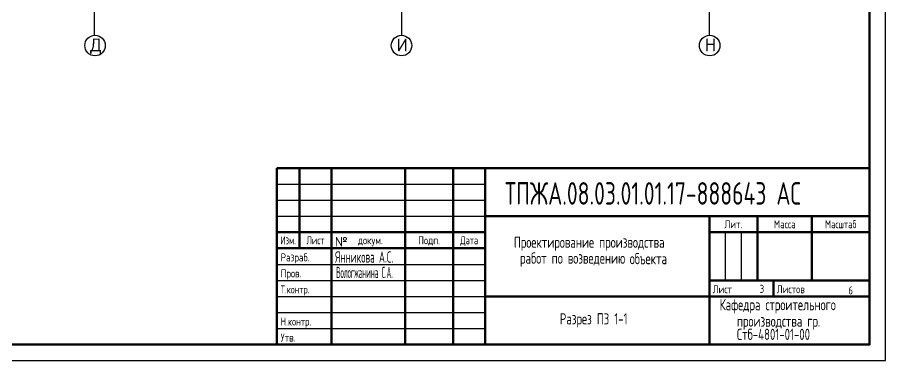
# Model space of a CAD drawing. Header units: millimetres. Extents: x -258526 to -95372, y 16759 to 83244.
# Drawn here: x -127746.2 to -127475.1, y 41631.2 to 41738.1 of the extents above; entities that cross this region are included whole.
import ezdxf
from ezdxf.enums import TextEntityAlignment as Align

# ---------------------------------------------------------------- set-up
doc = ezdxf.new("R2010")
doc.units = ezdxf.units.MM
doc.header["$LTSCALE"] = 0.5
doc.layers.add('текст', color=7, linetype='Continuous')
doc.layers.add('тонкие', color=7, linetype='Continuous')
for name, color, linetype, lineweight in [('ТОНКИЕе', 7, 'Continuous', 25), ('я', 220, 'Continuous', 30), ('я1', 210, 'Continuous', 25), ('я2', 220, 'Continuous', 25)]:
    doc.layers.add(name, color=color, linetype=linetype, lineweight=lineweight)
doc.styles.add('арх', font='isocpeur.ttf', dxfattribs={"width": 0.5, "height": 10})
doc.styles.add('ГОСТ 2.304', font='cs_gost2304.shx')
doc.styles.add('Наклонный', font='isocpeur.ttf', dxfattribs={"width": 0.7, "height": 3.5})
doc.styles.add('Наклонный 5', font='isocpeur.ttf', dxfattribs={"height": 7})
doc.styles.add('прямой', font='isocpeur.ttf', dxfattribs={"width": 0.7, "height": 3})

msp = doc.modelspace()

# ---------------------------------------------------------------- linework, layer by layer
at = {"layer": 'ТОНКИЕе', "color": 0}
for points in [[(-127722.2281, 41777.6216), (-127722.2281, 41732.5311)], [(-127626.2281, 41777.6216), (-127626.2281, 41732.5311)], [(-127530.2281, 41777.6216), (-127530.2281, 41732.4801)]]:
    msp.add_lwpolyline(points, dxfattribs=at)
for centre in [(-127721.9249, 41729.3644), (-127626.2458, 41729.3644), (-127530.0571, 41729.3644)]:
    msp.add_circle(centre, 3.2, dxfattribs=at)
at = {"layer": 'я', "color": 7, "lineweight": 60}
for p, q in [((-127665.1301, 41691.1823), (-127480.1301, 41691.1823)), ((-127665.1301, 41636.1823), (-127665.1301, 41691.1823)), ((-127658.1301, 41666.1823), (-127658.1301, 41691.1823)), ((-127648.1301, 41636.1823), (-127648.1301, 41691.1823)), ((-127625.1301, 41636.1823), (-127625.1301, 41691.1823)), ((-127610.1301, 41636.1823), (-127610.1301, 41691.1823)), ((-127600.1301, 41636.1823), (-127600.1301, 41691.1823)), ((-127480.1301, 41636.1823), (-127480.1301, 41691.1823)), ((-127600.1301, 41676.1823), (-127480.1301, 41676.1823)), ((-127530.1301, 41636.1823), (-127530.1301, 41676.1823)), ((-127515.1301, 41656.1823), (-127515.1301, 41676.1823)), ((-127498.1301, 41656.1823), (-127498.1301, 41676.1823)), ((-127665.1301, 41671.1823), (-127600.1301, 41671.1823)), ((-127530.1301, 41671.1823), (-127480.1301, 41671.1823)), ((-127665.1301, 41666.1823), (-127600.1301, 41666.1823)), ((-127530.1301, 41656.1823), (-127480.1301, 41656.1823)), ((-127510.1301, 41651.1823), (-127510.1301, 41656.1823)), ((-127600.1301, 41651.1823), (-127480.1301, 41651.1823)), ((-127665.1301, 41636.1823), (-127480.1301, 41636.1823))]:
    msp.add_line(p, q, dxfattribs=at)
msp.add_lwpolyline([(-127875.1301, 41636.1822), (-127480.1301, 41636.1822), (-127480.1301, 41923.1822), (-127875.1301, 41923.1822), (-127875.1301, 41636.1822)], dxfattribs=at)
at = {"layer": 'я1', "color": 7}
for p, q in [((-127665.1301, 41686.1823), (-127600.1301, 41686.1823)), ((-127665.1301, 41681.1823), (-127600.1301, 41681.1823)), ((-127665.1301, 41676.1823), (-127600.1301, 41676.1823)), ((-127525.1301, 41656.1823), (-127525.1301, 41671.1823)), ((-127520.1301, 41656.1823), (-127520.1301, 41671.1823)), ((-127665.1301, 41661.1823), (-127600.1301, 41661.1823)), ((-127665.1301, 41656.1823), (-127600.1301, 41656.1823)), ((-127665.1301, 41651.1823), (-127600.1301, 41651.1823)), ((-127665.1301, 41646.1823), (-127600.1301, 41646.1823)), ((-127665.1301, 41641.1823), (-127600.1301, 41641.1823))]:
    msp.add_line(p, q, dxfattribs=at)
msp.add_lwpolyline([(-127895.1301, 41631.1822), (-127475.1301, 41631.1822), (-127475.1301, 41928.1822), (-127895.1301, 41928.1822), (-127895.1301, 41631.1822)], dxfattribs=at)

# ---------------------------------------------------------------- texts
at = {"layer": 'текст', "color": 7, "style": 'Наклонный', "width": 0.7}
for s, p in [('Проектирование производства', (-127591.1818, 41666.3282)), ('работ по возведению', (-127589.2612, 41661.3717)), ('объекта', (-127555.0116, 41661.2118)), ('Разрез ПЗ 1-1', (-127576.8342, 41642.4433))]:
    msp.add_text(s, height=3.5, dxfattribs=at).set_placement(p)
at = {"layer": 'текст', "color": 0, "style": 'прямой'}
for s, width, p, p2 in [('Янникова А.С.', 0.601833, (-127646.9401, 41661.7099), (-127628.8249, 41661.7099)), ('Вологжанина С.А.', 0.458675, (-127646.6479, 41656.9039), (-127628.9889, 41656.9039))]:
    msp.add_text(s, height=3.5, dxfattribs=dict(at, width=width)).set_placement(p, p2, align=Align.FIT)
at = {"layer": 'тонкие', "color": 0, "linetype": 'ByBlock', "lineweight": 0, "insert": (-127647.0809, 41669.7153), "char_height": 3, "attachment_point": 1, "style": 'арх'}
msp.add_mtext_dynamic_manual_height_columns('{\\W1;№}', width=1.814815, gutter_width=50, heights=[0], dxfattribs=at)
at = {"layer": 'ТОНКИЕе', "color": 0, "char_height": 4, "attachment_point": 1, "style": 'Наклонный 5'}
for s, insert in [('{\\Q0;Д}', (-127723.4517, 41731.5531)), ('{\\Q0;И}', (-127627.7726, 41731.5531)), ('{\\Q0;Н}', (-127531.5839, 41731.5531))]:
    msp.add_mtext_dynamic_manual_height_columns(s, width=1.852732, gutter_width=35, heights=[0], dxfattribs=dict(at, insert=insert))
at = {"layer": 'ТОНКИЕе', "attachment_point": 1, "style": 'Наклонный'}
for s, width, insert, char_height in [('ТПЖА.08.03.01.01.17-888643 АС', 99.455638, (-127593.9807, 41686.7844), 7), ('Кафедра строительного ', 46.559369, (-127526.9521, 41650.3599), 3.5), ('производства гр. ', 46.559369, (-127521.5625, 41645.2389), 3.5), ('Стб-4801-01-00', 46.559369, (-127521.5625, 41641.1174), 3.5)]:
    msp.add_mtext_dynamic_manual_height_columns(s, width=width, gutter_width=17.5, heights=[0], dxfattribs=dict(at, insert=insert, char_height=char_height))
at = {"layer": 'я2', "color": 7, "lineweight": 30, "style": 'ГОСТ 2.304'}
for s, p in [('Лит.', (-127522.6301, 41673.6823)), ('Масса', (-127506.6301, 41673.6823)), ('Подп.', (-127617.6301, 41668.6823))]:
    msp.add_text(s, height=2.5, dxfattribs=at).set_placement(p, align=Align.MIDDLE_CENTER)
for s, width, p in [('Масштаб', 0.91954, (-127489.1301, 41673.6823)), ('Изм.', 0.75, (-127661.6301, 41668.6823)), ('Лист', 0.9, (-127653.1301, 41668.6823)), ('Дата', 0.8, (-127605.1301, 41668.6823))]:
    msp.add_text(s, height=2.5, dxfattribs=dict(at, width=width)).set_placement(p, align=Align.MIDDLE_CENTER)
at = {"layer": 'я2', "color": 0, "lineweight": 30, "style": 'ГОСТ 2.304'}
msp.add_text(' докум.', height=2.5, dxfattribs=at).set_placement((-127636.6301, 41668.6823), align=Align.MIDDLE_CENTER)
at = {"layer": 'я2', "color": 7, "lineweight": 30, "style": 'ГОСТ 2.304'}
for s, p in [('Разраб.', (-127663.9728, 41662.1032)), ('Пров.', (-127663.9728, 41657.1032)), ('Лист', (-127529.1301, 41652.1823)), ('3', (-127514.4604, 41652.2903)), ('Листов', (-127509.1301, 41652.1823)), ('6', (-127486.7803, 41651.8093)), ('Утв.', (-127663.9728, 41637.1032))]:
    msp.add_text(s, height=2.5, dxfattribs=at).set_placement(p)
for s, width, p in [('Т.контр.', 0.9, (-127663.9728, 41652.1032)), ('Н.контр.', 0.95, (-127663.9728, 41642.1032))]:
    msp.add_text(s, height=2.5, dxfattribs=dict(at, width=width)).set_placement(p)

doc.saveas('drawing.dxf')
